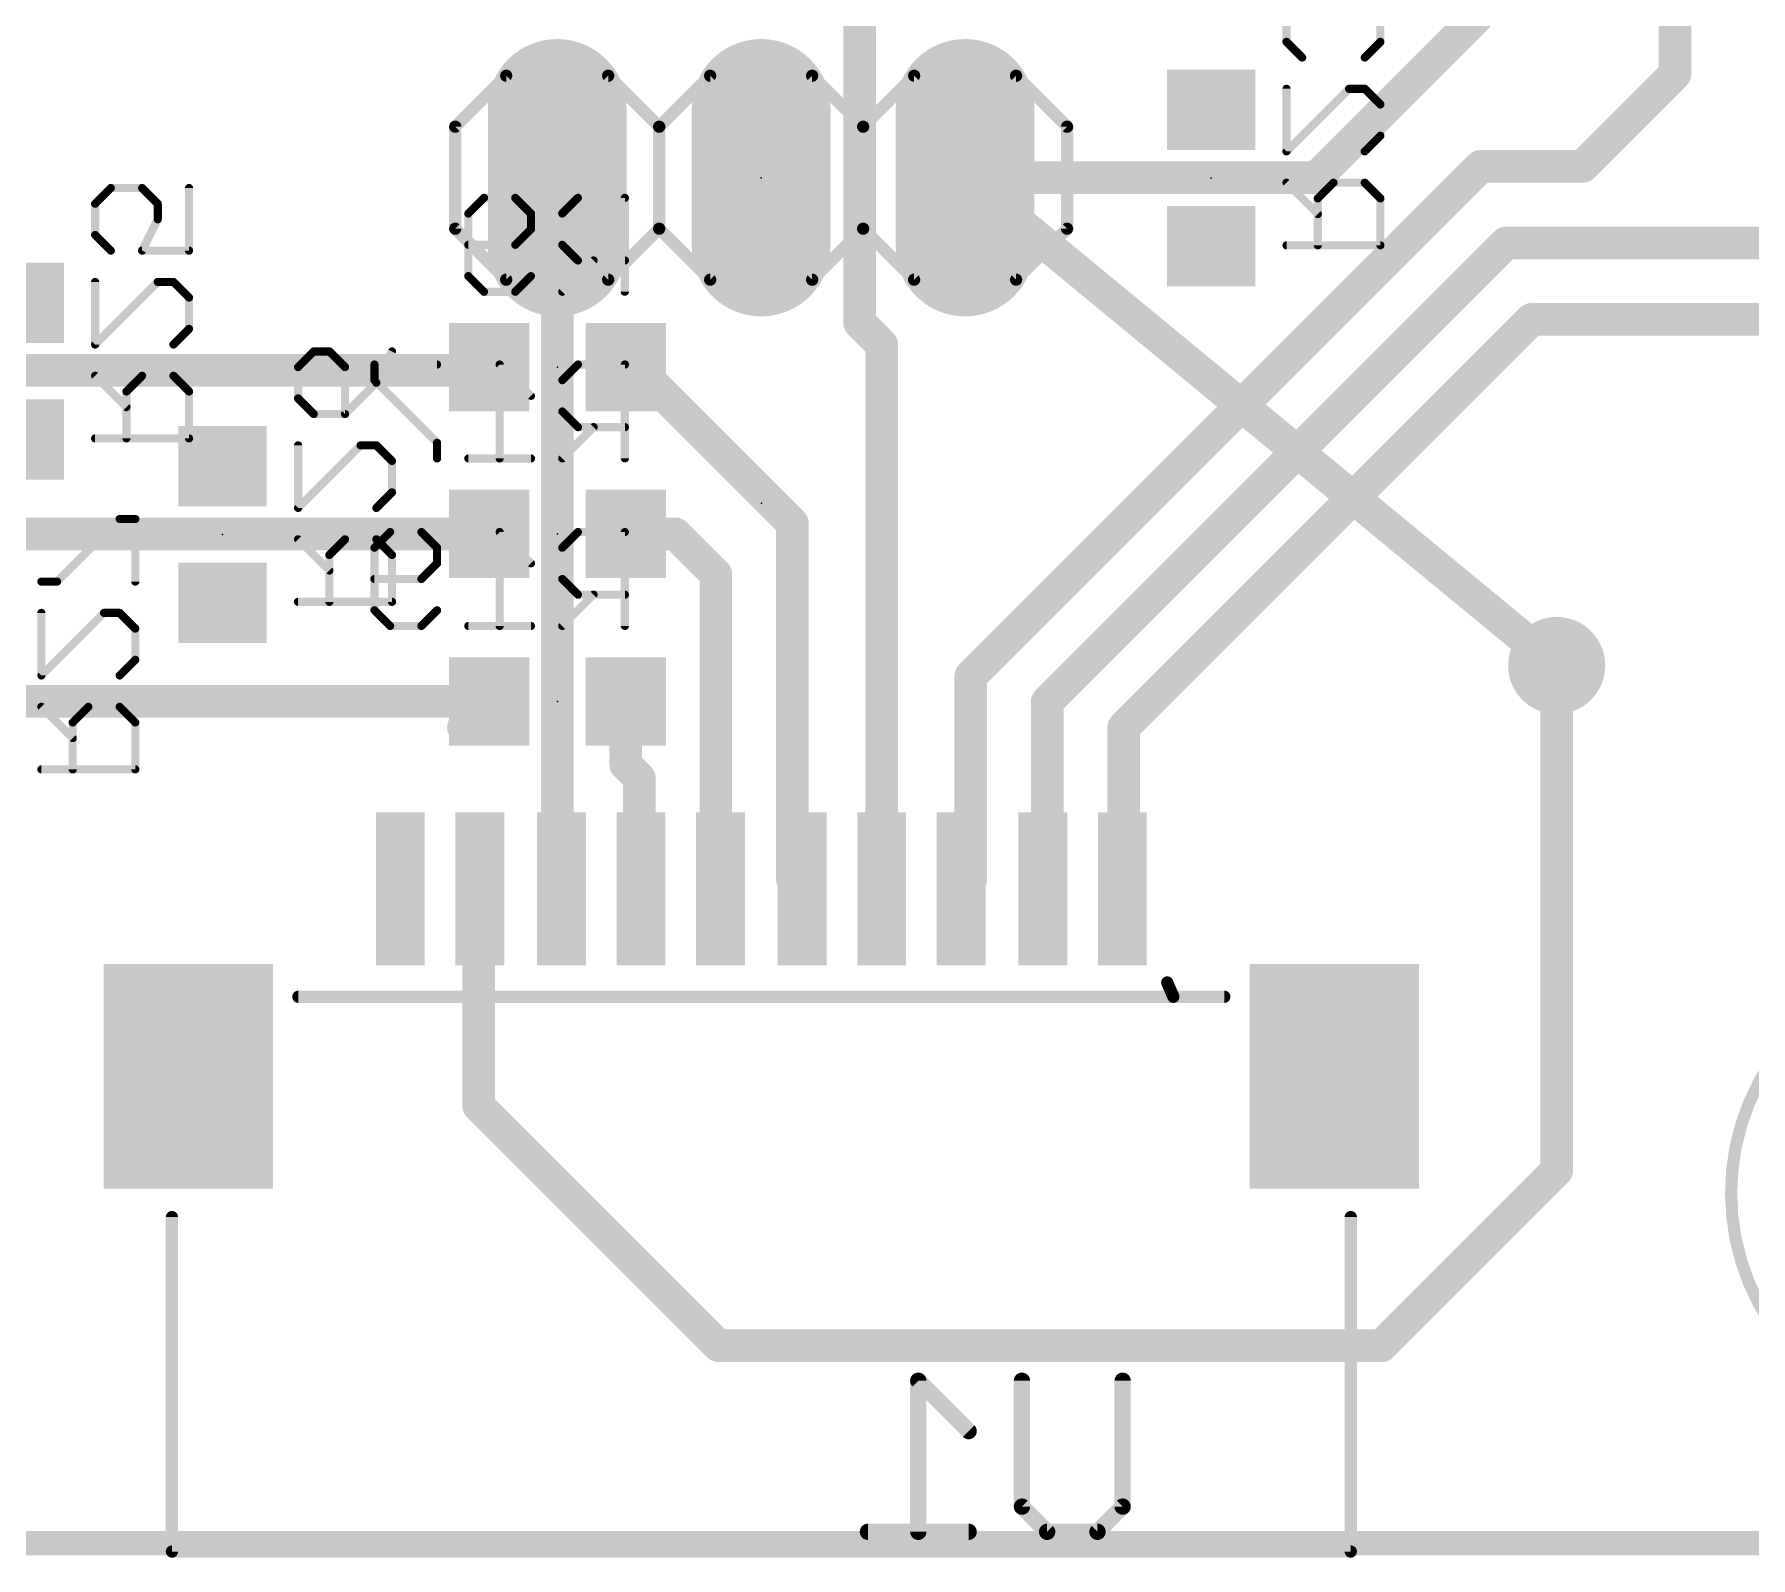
# Model space of a CAD drawing. Extents: x 220 to 372, y -1 to 71.
# Drawn here: x 286.79 to 308.16, y 40.46 to 59.43 of the extents above; entities that cross this region are included whole.
import ezdxf

# ---------------------------------------------------------------- set-up
doc = ezdxf.new("R2010")
doc.units = 0
for name, color, linetype in [('1', 22, 'CONTINUOUS'), ('16', 175, 'CONTINUOUS'), ('17', 82, 'CONTINUOUS'), ('18', 82, 'CONTINUOUS'), ('22', 253, 'CONTINUOUS'), ('24', 7, 'CONTINUOUS'), ('26', 253, 'CONTINUOUS'), ('29', 253, 'CONTINUOUS')]:
    doc.layers.add(name, color=color, linetype=linetype)

# ---------------------------------------------------------------- blocks, each defined once
blk = doc.blocks.new('LONGP100')
at = {"const_width": 1}
blk.add_lwpolyline([(-0.5, 0), (0.5, 0)], dxfattribs=at)
at = {"const_width": 0.5}
for points in [[(-0.5, 0.25, 1), (-0.5, -0.25)], [(0.5, -0.25, 1), (0.5, 0.25)]]:
    blk.add_lwpolyline(points, format="xyb", dxfattribs=at)
blk = doc.blocks.new('RECT')
blk.add_solid([(-0.5, -0.5), (0.5, -0.5), (-0.5, 0.5), (0.5, 0.5)])
blk = doc.blocks.new('ROUNDV')
at = {"const_width": 0.5}
blk.add_lwpolyline([(0, -0.25, 1), (0, 0.25, 1), (0, -0.25)], format="xyb", dxfattribs=at)

msp = doc.modelspace()

# ---------------------------------------------------------------- linework, layer by layer
at = {"layer": '1', "const_width": 0.4064}
msp.add_lwpolyline([(305.7469, 51.5693), (298.3795, 57.6437)], dxfattribs=at)
at = {"layer": '1', "const_width": 0.2032}
for points in [[(298.4442, 57.7221, 1), (298.3149, 57.5653)], [(305.6823, 51.4909, 1), (305.8116, 51.6477)]]:
    msp.add_lwpolyline(points, format="xyb", dxfattribs=at)
at = {"layer": '16'}
for points, const_width in [([(307.2208, 65.2805), (307.2208, 58.9358)], 0.4064), ([(297.0647, 55.8411), (297.0647, 59.8048)], 0.4064), ([(302.7537, 57.6437), (304.8, 59.69)], 0.4064), ([(307.2208, 58.9358), (306.07, 57.785)], 0.4064), ([(304.8, 57.785), (298.45, 51.435)], 0.4064), ([(306.07, 57.785), (304.8, 57.785)], 0.4064), ([(293.2996, 57.6437), (293.2996, 48.8431)], 0.4064), ([(298.3795, 57.6437), (302.7537, 57.6437)], 0.4064), ([(305.1175, 56.8325), (299.4025, 51.1175)], 0.4064), ([(310.515, 56.8325), (305.1175, 56.8325)], 0.4064), ([(297.3407, 55.565), (297.0647, 55.8411)], 0.4064), ([(305.435, 55.88), (300.355, 50.8)], 0.4064), ([(312.42, 55.88), (305.435, 55.88)], 0.4064), ([(297.3407, 48.7898), (297.3407, 55.565)], 0.4064), ([(285.2738, 55.245), (292.4152, 55.245)], 0.4064), ([(292.4152, 55.245), (292.4538, 55.2836)], 0.4064), ([(294.1538, 55.2836), (294.2839, 55.2836)], 0.4064), ([(294.2839, 55.2836), (296.2275, 53.34)], 0.4064), ([(292.3223, 53.34), (292.4541, 53.2082)], 0.4064), ([(296.2275, 53.34), (296.2275, 48.9123)], 0.4064), ([(284.6118, 53.2082), (292.4541, 53.2082)], 0.4064), ([(294.1541, 53.2082), (294.7718, 53.2082)], 0.4064), ([(294.7718, 53.2082), (295.275, 52.705)], 0.4064), ([(295.275, 52.705), (295.275, 48.8488)], 0.4064), ([(305.7469, 45.2795), (305.7469, 51.5693)], 0.4064), ([(298.45, 51.435), (298.45, 48.9085)], 0.4064), ([(283.8612, 51.1219), (292.4541, 51.1219)], 0.4064), ([(292.1322, 50.8), (292.4541, 51.1219)], 0.4064), ([(294.1541, 51.1219), (294.1541, 50.3334)], 0.4064), ([(299.4025, 51.1175), (299.4025, 48.845)], 0.4064), ([(300.355, 50.8), (300.355, 48.8069)], 0.4064), ([(294.1541, 50.3334), (294.3225, 50.165)], 0.4064), ([(294.3225, 50.165), (294.3225, 48.8107)], 0.4064), ([(292.3369, 48.7898), (292.3203, 48.7732)], 0.4064), ([(292.3203, 48.7732), (292.3203, 46.0873)], 0.4064), ([(293.2996, 48.8431), (293.3529, 48.7898)], 0.4064), ([(294.3225, 48.8107), (294.3435, 48.7898)], 0.4064), ([(295.275, 48.8488), (295.3341, 48.7898)], 0.4064), ([(296.2275, 48.9123), (296.3501, 48.7898)], 0.4064), ([(298.45, 48.9085), (298.3313, 48.7898)], 0.4064), ([(299.4025, 48.845), (299.3473, 48.7898)], 0.4064), ([(300.355, 48.8069), (300.3379, 48.7898)], 0.4064), ([(292.3203, 46.0873), (295.3105, 43.0971)], 0.4064), ([(303.5645, 43.0971), (305.7469, 45.2795)], 0.4064), ([(295.3105, 43.0971), (303.5645, 43.0971)], 0.4064), ([(345.44, 40.64), (246.38, 40.64)], 0.3048)]:
    msp.add_lwpolyline(points, dxfattribs=dict(at, const_width=const_width))
at = {"layer": '16', "const_width": 0.2032}
for points in [[(307.1192, 58.9358, 1), (307.3224, 58.9358)], [(307.2927, 58.864, 1), (307.149, 59.0077)], [(304.8, 57.8866, 1), (304.8, 57.6834)], [(304.8718, 57.7132, 1), (304.7282, 57.8568)], [(305.9982, 57.8568, 1), (306.1418, 57.7132)], [(306.07, 57.6834, 1), (306.07, 57.8866)], [(293.4012, 57.6437, 1), (293.1979, 57.6437)], [(298.3795, 57.7453, 1), (298.3795, 57.5421)], [(302.6819, 57.7156, 1), (302.8256, 57.5719)], [(302.7537, 57.5421, 1), (302.7537, 57.7453)], [(305.1175, 56.9341, 1), (305.1175, 56.7309)], [(305.1893, 56.7607, 1), (305.0457, 56.9043)], [(297.1365, 55.9129, 1), (296.9928, 55.7692)], [(305.435, 55.9816, 1), (305.435, 55.7784)], [(305.5068, 55.8082, 1), (305.3632, 55.9518)], [(296.9631, 55.8411, 1), (297.1663, 55.8411)], [(297.4423, 55.565, 1), (297.2391, 55.565)], [(297.2688, 55.4932, 1), (297.4125, 55.6369)], [(292.3434, 55.3168, 1), (292.487, 55.1732)], [(292.5257, 55.2118, 1), (292.382, 55.3555)], [(292.4152, 55.1434, 1), (292.4152, 55.3466)], [(294.1538, 55.3852, 1), (294.1538, 55.182)], [(294.3557, 55.3555, 1), (294.212, 55.2118)], [(294.2839, 55.182, 1), (294.2839, 55.3852)], [(292.3941, 53.4118, 1), (292.2504, 53.2682)], [(296.3291, 53.34, 1), (296.1259, 53.34)], [(296.1557, 53.2682, 1), (296.2993, 53.4118)], [(292.3823, 53.1363, 1), (292.526, 53.28)], [(292.4541, 53.1066, 1), (292.4541, 53.3098)], [(294.1541, 53.3098, 1), (294.1541, 53.1066)], [(294.8437, 53.28, 1), (294.7, 53.1363)], [(294.7718, 53.1066, 1), (294.7718, 53.3098)], [(295.3766, 52.705, 1), (295.1734, 52.705)], [(295.2032, 52.6332, 1), (295.3468, 52.7768)], [(305.8485, 51.5693, 1), (305.6453, 51.5693)], [(298.5516, 51.435, 1), (298.3484, 51.435)], [(298.3782, 51.5068, 1), (298.5218, 51.3632)], [(292.526, 51.0501, 1), (292.3823, 51.1937)], [(292.4541, 51.0203, 1), (292.4541, 51.2235)], [(294.2557, 51.1219, 1), (294.0525, 51.1219)], [(299.5041, 51.1175, 1), (299.3009, 51.1175)], [(299.3307, 51.1893, 1), (299.4743, 51.0457)], [(292.0604, 50.8718, 1), (292.2041, 50.7282)], [(300.4566, 50.8, 1), (300.2534, 50.8)], [(300.2832, 50.8718, 1), (300.4268, 50.7282)], [(294.226, 50.4052, 1), (294.0823, 50.2615)], [(294.0525, 50.3334, 1), (294.2557, 50.3334)], [(294.4241, 50.165, 1), (294.2209, 50.165)], [(294.2507, 50.0932, 1), (294.3943, 50.2368)], [(292.4219, 48.7732, 1), (292.2187, 48.7732)], [(292.4087, 48.7179, 1), (292.265, 48.8616)], [(293.3714, 48.9149, 1), (293.2277, 48.7713)], [(293.281, 48.7179, 1), (293.4247, 48.8616)], [(294.3943, 48.8826, 1), (294.2507, 48.7389)], [(294.2716, 48.7179, 1), (294.4153, 48.8616)], [(295.3468, 48.9207, 1), (295.2032, 48.777)], [(295.1734, 48.8488, 1), (295.3766, 48.8488)], [(295.2622, 48.7179, 1), (295.4059, 48.8616)], [(296.2993, 48.9842, 1), (296.1557, 48.8405)], [(296.1259, 48.9123, 1), (296.3291, 48.9123)], [(296.2782, 48.7179, 1), (296.4219, 48.8616)], [(298.2594, 48.8616, 1), (298.4031, 48.7179)], [(298.3484, 48.9085, 1), (298.5516, 48.9085)], [(298.5218, 48.8366, 1), (298.3782, 48.9803)], [(299.2754, 48.8616, 1), (299.4191, 48.7179)], [(299.4743, 48.7731, 1), (299.3307, 48.9168)], [(300.266, 48.8616, 1), (300.4097, 48.7179)], [(300.4268, 48.735, 1), (300.2832, 48.8787)], [(292.2484, 48.845, 1), (292.3921, 48.7013)], [(293.1979, 48.8431, 1), (293.4012, 48.8431)], [(294.2209, 48.8107, 1), (294.4241, 48.8107)], [(297.2391, 48.7898, 1), (297.4423, 48.7898)], [(299.3009, 48.845, 1), (299.5041, 48.845)], [(300.2534, 48.8069, 1), (300.4566, 48.8069)], [(292.3921, 46.1591, 1), (292.2484, 46.0154)], [(292.2187, 46.0873, 1), (292.4219, 46.0873)], [(305.6453, 45.2795, 1), (305.8485, 45.2795)], [(305.8188, 45.2076, 1), (305.6751, 45.3513)], [(295.3105, 43.1987, 1), (295.3105, 42.9955)], [(295.2387, 43.0252, 1), (295.3823, 43.1689)], [(303.4927, 43.1689, 1), (303.6363, 43.0252)], [(303.5645, 42.9955, 1), (303.5645, 43.1987)]]:
    msp.add_lwpolyline(points, format="xyb", dxfattribs=at)
at = {"layer": '22', "const_width": 0.1524}
for points in [[(292.6646, 58.9137), (292.0296, 58.2787)], [(293.9346, 58.9137), (292.6646, 58.9137)], [(294.5695, 58.2787), (293.9346, 58.9137)], [(295.2046, 58.9137), (294.5695, 58.2787)], [(296.4746, 58.9137), (295.2046, 58.9137)], [(297.1096, 58.2787), (296.4746, 58.9137)], [(297.7446, 58.9137), (297.1096, 58.2787)], [(299.0146, 58.9137), (297.7446, 58.9137)], [(299.0146, 58.9137), (299.6496, 58.2787)], [(292.0296, 58.2787), (292.0296, 57.0087)], [(294.5695, 58.2787), (294.5695, 57.0087)], [(297.1096, 58.2787), (297.1096, 57.0087)], [(299.6496, 58.2787), (299.6496, 57.0087)], [(292.0296, 57.0087), (292.6646, 56.3737)], [(293.9346, 56.3737), (294.5695, 57.0087)], [(294.5695, 57.0087), (295.2046, 56.3737)], [(296.4746, 56.3737), (297.1096, 57.0087)], [(297.1096, 57.0087), (297.7446, 56.3737)], [(299.6496, 57.0087), (299.0146, 56.3737)], [(292.6646, 56.3737), (293.9346, 56.3737)], [(295.2046, 56.3737), (296.4746, 56.3737)], [(297.7446, 56.3737), (299.0146, 56.3737)], [(300.9729, 47.4436), (300.8967, 47.6214)], [(290.0763, 47.4436), (301.6079, 47.4436)], [(288.5015, 40.5348), (288.5015, 44.7004)], [(303.1827, 44.7004), (303.1827, 40.5348)], [(303.1827, 40.5348), (288.5015, 40.5348)]]:
    msp.add_lwpolyline(points, dxfattribs=at)
at = {"layer": '22'}
for points, const_width in [([(292.6646, 58.9518, 1), (292.6646, 58.8756)], 0.0762), ([(292.6915, 58.8868, 1), (292.6376, 58.9407)], 0.0762), ([(293.9615, 58.9407, 1), (293.9076, 58.8868)], 0.0762), ([(293.9346, 58.8756, 1), (293.9346, 58.9518)], 0.0762), ([(295.2046, 58.9518, 1), (295.2046, 58.8756)], 0.0762), ([(295.2315, 58.8868, 1), (295.1776, 58.9407)], 0.0762), ([(296.5015, 58.9407, 1), (296.4476, 58.8868)], 0.0762), ([(296.4746, 58.8756, 1), (296.4746, 58.9518)], 0.0762), ([(297.7446, 58.9518, 1), (297.7446, 58.8756)], 0.0762), ([(297.7715, 58.8868, 1), (297.7176, 58.9407)], 0.0762), ([(299.0415, 58.9407, 1), (298.9876, 58.8868)], 0.0762), ([(299.0146, 58.8756, 1), (299.0146, 58.9518)], 0.0762), ([(292.0677, 58.2787, 1), (291.9915, 58.2787)], 0.0762), ([(294.6076, 58.2787, 1), (294.5315, 58.2787)], 0.0762), ([(297.1476, 58.2787, 1), (297.0715, 58.2787)], 0.0762), ([(299.6877, 58.2787, 1), (299.6115, 58.2787)], 0.0762), ([(292.0026, 58.3057, 1), (292.0565, 58.2518)], 0.0762), ([(294.5426, 58.3057, 1), (294.5965, 58.2518)], 0.0762), ([(294.5426, 58.2518, 1), (294.5965, 58.3057)], 0.0762), ([(297.0826, 58.3057, 1), (297.1365, 58.2518)], 0.0762), ([(297.0826, 58.2518, 1), (297.1365, 58.3057)], 0.0762), ([(299.6226, 58.2518, 1), (299.6765, 58.3057)], 0.0762), ([(292.0565, 57.0357, 1), (292.0026, 56.9818)], 0.0762), ([(294.5965, 57.0357, 1), (294.5426, 56.9818)], 0.0762), ([(294.5965, 56.9818, 1), (294.5426, 57.0357)], 0.0762), ([(297.1365, 57.0357, 1), (297.0826, 56.9818)], 0.0762), ([(297.1365, 56.9818, 1), (297.0826, 57.0357)], 0.0762), ([(299.6765, 56.9818, 1), (299.6226, 57.0357)], 0.0762), ([(291.9915, 57.0087, 1), (292.0677, 57.0087)], 0.0762), ([(294.5315, 57.0087, 1), (294.6076, 57.0087)], 0.0762), ([(297.0715, 57.0087, 1), (297.1476, 57.0087)], 0.0762), ([(299.6115, 57.0087, 1), (299.6877, 57.0087)], 0.0762), ([(292.6646, 56.4118, 1), (292.6646, 56.3356)], 0.0762), ([(292.6376, 56.3468, 1), (292.6915, 56.4007)], 0.0762), ([(293.9076, 56.4007, 1), (293.9615, 56.3468)], 0.0762), ([(293.9346, 56.3356, 1), (293.9346, 56.4118)], 0.0762), ([(295.2046, 56.4118, 1), (295.2046, 56.3356)], 0.0762), ([(295.1776, 56.3468, 1), (295.2315, 56.4007)], 0.0762), ([(296.4476, 56.4007, 1), (296.5015, 56.3468)], 0.0762), ([(296.4746, 56.3356, 1), (296.4746, 56.4118)], 0.0762), ([(297.7446, 56.4118, 1), (297.7446, 56.3356)], 0.0762), ([(297.7176, 56.3468, 1), (297.7715, 56.4007)], 0.0762), ([(298.9876, 56.4007, 1), (299.0415, 56.3468)], 0.0762), ([(299.0146, 56.3356, 1), (299.0146, 56.4118)], 0.0762), ([(310.84, 42.079, 1), (310.84, 47.921, 1), (310.84, 42.079)], 0.1524), ([(300.9317, 47.6364, 1), (300.8617, 47.6064)], 0.0762), ([(290.0763, 47.4817, 1), (290.0763, 47.4055)], 0.0762), ([(300.9379, 47.4286, 1), (301.0079, 47.4586)], 0.0762), ([(301.6079, 47.4055, 1), (301.6079, 47.4817)], 0.0762), ([(288.5396, 44.7004, 1), (288.4634, 44.7004)], 0.0762), ([(303.2208, 44.7004, 1), (303.1446, 44.7004)], 0.0762), ([(288.5015, 40.5729, 1), (288.5015, 40.4967)], 0.0762), ([(288.4634, 40.5348, 1), (288.5396, 40.5348)], 0.0762), ([(303.1446, 40.5348, 1), (303.2208, 40.5348)], 0.0762), ([(303.1827, 40.4967, 1), (303.1827, 40.5729)], 0.0762)]:
    msp.add_lwpolyline(points, format="xyb", dxfattribs=dict(at, const_width=const_width))
at = {"layer": '24'}
for p in [(295.8396, 57.6437), (301.4424, 57.64), (293.3038, 55.2836), (295.8421, 53.5904), (289.1329, 53.2), (293.3041, 53.2082), (293.3041, 51.1219)]:
    msp.add_point(p, dxfattribs=at)
at = {"layer": '26'}
for points, const_width in [([(302.3822, 59.7253), (302.3822, 59.3355)], 0.1016), ([(303.5516, 59.3355), (303.5516, 59.7253)], 0.1016), ([(302.3822, 59.3355), (302.5771, 59.1406)], 0.1016), ([(303.3567, 59.1406), (303.5516, 59.3355)], 0.1016), ([(302.3822, 58.7508), (302.3822, 57.9712)], 0.1016), ([(302.3822, 57.9712), (303.1618, 58.7508)], 0.1016), ([(303.1618, 58.7508), (303.3567, 58.7508)], 0.1016), ([(303.3567, 58.7508), (303.5516, 58.5559)], 0.1016), ([(303.5516, 58.5559), (303.5516, 58.1661)], 0.1016), ([(303.5516, 58.1661), (303.3567, 57.9712)], 0.1016), ([(287.7403, 57.5155), (287.5454, 57.3206)], 0.1016), ([(288.1301, 57.5155), (287.7403, 57.5155)], 0.1016), ([(288.325, 57.3206), (288.1301, 57.5155)], 0.1016), ([(288.7148, 57.5155), (288.7148, 56.7359)], 0.1016), ([(302.772, 57.1916), (302.3822, 57.5814)], 0.1016), ([(302.9669, 57.5814), (302.772, 57.3865)], 0.1016), ([(303.3567, 57.5814), (302.9669, 57.5814)], 0.1016), ([(303.5516, 57.3865), (303.3567, 57.5814)], 0.1016), ([(287.5454, 57.3206), (287.5454, 56.9308)], 0.1016), ([(288.325, 57.1257), (288.325, 57.3206)], 0.1016), ([(292.193, 57.1979), (292.3879, 57.3928)], 0.1016), ([(292.3879, 57.3928), (292.7777, 57.3928)], 0.1016), ([(292.7777, 57.3928), (292.9726, 57.1979)], 0.1016), ([(293.5573, 57.3928), (293.3624, 57.1979)], 0.1016), ([(294.142, 57.3928), (293.5573, 57.3928)], 0.1016), ([(294.142, 56.2234), (294.142, 57.3928)], 0.1016), ([(302.772, 57.3865), (302.772, 56.8018)], 0.1016), ([(303.5516, 56.8018), (303.5516, 57.3865)], 0.1016), ([(288.1301, 56.7359), (288.325, 57.1257)], 0.1016), ([(292.193, 56.4183), (292.193, 57.1979)], 0.1016), ([(292.9726, 57.1979), (292.9726, 57.003)], 0.1016), ([(293.3624, 57.1979), (293.3624, 56.8081)], 0.1016), ([(287.5454, 56.9308), (287.7403, 56.7359)], 0.1016), ([(292.7777, 56.8081), (292.193, 56.8081)], 0.1016), ([(292.9726, 57.003), (292.7777, 56.8081)], 0.1016), ([(293.3624, 56.8081), (293.5573, 56.6132)], 0.1016), ([(288.7148, 56.7359), (288.1301, 56.7359)], 0.1016), ([(293.7522, 56.6132), (293.3624, 56.2234)], 0.1016), ([(293.5573, 56.6132), (294.142, 56.6132)], 0.1016), ([(302.3822, 56.8018), (303.5516, 56.8018)], 0.1016), ([(292.3879, 56.2234), (292.193, 56.4183)], 0.1016), ([(292.9726, 56.4183), (292.7777, 56.2234)], 0.1016), ([(287.5454, 56.3461), (287.5454, 55.5665)], 0.1016), ([(287.5454, 55.5665), (288.325, 56.3461)], 0.1016), ([(288.325, 56.3461), (288.5199, 56.3461)], 0.1016), ([(288.5199, 56.3461), (288.7148, 56.1512)], 0.1016), ([(292.7777, 56.2234), (292.3879, 56.2234)], 0.1016), ([(288.7148, 56.1512), (288.7148, 55.7614)], 0.1016), ([(288.7148, 55.7614), (288.5199, 55.5665)], 0.1016), ([(290.0727, 55.2853), (290.2676, 55.4802)], 0.1016), ([(290.2676, 55.4802), (290.4625, 55.4802)], 0.1016), ([(290.4625, 55.4802), (290.6574, 55.2853)], 0.1016), ([(291.8035, 55.3174), (291.0239, 55.3174)], 0.1016), ([(291.0239, 55.3174), (291.0239, 55.1225)], 0.1016), ([(291.2421, 55.4802), (291.0472, 55.0904)], 0.1016), ([(292.9729, 54.9276), (292.5831, 55.3174)], 0.1016), ([(292.5831, 55.3174), (292.5831, 54.148)], 0.1016), ([(293.5576, 55.3174), (293.3627, 55.1225)], 0.1016), ([(294.1423, 55.3174), (293.5576, 55.3174)], 0.1016), ([(294.1423, 54.148), (294.1423, 55.3174)], 0.1016), ([(287.9352, 54.7869), (287.5454, 55.1767)], 0.1016), ([(288.1301, 55.1767), (287.9352, 54.9818)], 0.1016), ([(288.5199, 55.1767), (288.1301, 55.1767)], 0.1016), ([(288.7148, 54.9818), (288.5199, 55.1767)], 0.1016), ([(290.0727, 54.8955), (290.0727, 55.2853)], 0.1016), ([(290.6574, 55.2853), (290.6574, 54.7006)], 0.1016), ([(291.0239, 55.1225), (291.8035, 54.3429)], 0.1016), ([(293.3627, 55.1225), (293.3627, 54.7327)], 0.1016), ([(287.9352, 54.9818), (287.9352, 54.3971)], 0.1016), ([(288.7148, 54.3971), (288.7148, 54.9818)], 0.1016), ([(290.2676, 54.7006), (290.0727, 54.8955)], 0.1016), ([(291.0472, 55.0904), (290.6574, 54.7006)], 0.1016), ([(290.6574, 54.7006), (290.2676, 54.7006)], 0.1016), ([(293.3627, 54.7327), (293.5576, 54.5378)], 0.1016), ([(293.7525, 54.5378), (293.3627, 54.148)], 0.1016), ([(293.5576, 54.5378), (294.1423, 54.5378)], 0.1016), ([(287.5454, 54.3971), (288.7148, 54.3971)], 0.1016), ([(290.0727, 54.3108), (290.0727, 53.5312)], 0.1016), ([(290.0727, 53.5312), (290.8523, 54.3108)], 0.1016), ([(290.8523, 54.3108), (291.0472, 54.3108)], 0.1016), ([(291.0472, 54.3108), (291.2421, 54.1159)], 0.1016), ([(291.8035, 54.3429), (291.8035, 54.148)], 0.1016), ([(291.2421, 54.1159), (291.2421, 53.7261)], 0.1016), ([(292.9729, 54.148), (292.1933, 54.148)], 0.1016), ([(291.2421, 53.7261), (291.0472, 53.5312)], 0.1016), ([(287.8504, 53.3938), (287.0708, 52.6142)], 0.1016), ([(288.0453, 53.3938), (287.8504, 53.3938)], 0.1016), ([(288.0453, 52.6142), (288.0453, 53.3938)], 0.1016), ([(291.0239, 53.0362), (291.2188, 53.2311)], 0.1016), ([(291.2188, 53.2311), (291.6086, 53.2311)], 0.1016), ([(291.6086, 53.2311), (291.8035, 53.0362)], 0.1016), ([(292.9729, 52.8413), (292.5831, 53.2311)], 0.1016), ([(292.5831, 53.2311), (292.5831, 52.0617)], 0.1016), ([(293.5576, 53.2311), (293.3627, 53.0362)], 0.1016), ([(294.1423, 53.2311), (293.5576, 53.2311)], 0.1016), ([(294.1423, 52.0617), (294.1423, 53.2311)], 0.1016), ([(290.4625, 52.7516), (290.0727, 53.1414)], 0.1016), ([(290.6574, 53.1414), (290.4625, 52.9465)], 0.1016), ([(291.0472, 53.1414), (290.6574, 53.1414)], 0.1016), ([(291.0239, 52.2566), (291.0239, 53.0362)], 0.1016), ([(291.2421, 52.9465), (291.0472, 53.1414)], 0.1016), ([(291.8035, 53.0362), (291.8035, 52.8413)], 0.1016), ([(293.3627, 53.0362), (293.3627, 52.6464)], 0.1016), ([(290.4625, 52.9465), (290.4625, 52.3618)], 0.1016), ([(291.2421, 52.3618), (291.2421, 52.9465)], 0.1016), ([(291.8035, 52.8413), (291.6086, 52.6464)], 0.1016), ([(287.0708, 52.6142), (286.8759, 52.6142)], 0.1016), ([(291.6086, 52.6464), (291.0239, 52.6464)], 0.1016), ([(293.3627, 52.6464), (293.5576, 52.4515)], 0.1016), ([(290.0727, 52.3618), (291.2421, 52.3618)], 0.1016), ([(293.7525, 52.4515), (293.3627, 52.0617)], 0.1016), ([(293.5576, 52.4515), (294.1423, 52.4515)], 0.1016), ([(286.8759, 52.2244), (286.8759, 51.4448)], 0.1016), ([(286.8759, 51.4448), (287.6555, 52.2244)], 0.1016), ([(287.6555, 52.2244), (287.8504, 52.2244)], 0.1016), ([(287.8504, 52.2244), (288.0453, 52.0295)], 0.1016), ([(291.2188, 52.0617), (291.0239, 52.2566)], 0.1016), ([(291.8035, 52.2566), (291.6086, 52.0617)], 0.1016), ([(288.0453, 52.0295), (288.0453, 51.6397)], 0.1016), ([(291.6086, 52.0617), (291.2188, 52.0617)], 0.1016), ([(292.9729, 52.0617), (292.1933, 52.0617)], 0.1016), ([(288.0453, 51.6397), (287.8504, 51.4448)], 0.1016), ([(287.2657, 50.6652), (286.8759, 51.055)], 0.1016), ([(287.4606, 51.055), (287.2657, 50.8601)], 0.1016), ([(287.8504, 51.055), (287.4606, 51.055)], 0.1016), ([(288.0453, 50.8601), (287.8504, 51.055)], 0.1016), ([(287.2657, 50.8601), (287.2657, 50.2754)], 0.1016), ([(288.0453, 50.2754), (288.0453, 50.8601)], 0.1016), ([(286.8759, 50.2754), (288.0453, 50.2754)], 0.1016), ([(298.4237, 42.0348), (297.7967, 42.6619)], 0.2032), ([(297.7967, 42.6619), (297.7967, 40.7807)], 0.2032), ([(299.0874, 41.0942), (299.0874, 42.6619)], 0.2032), ([(300.3416, 42.6619), (300.3416, 41.0942)], 0.2032), ([(299.4009, 40.7807), (299.0874, 41.0942)], 0.2032), ([(300.3416, 41.0942), (300.028, 40.7807)], 0.2032), ([(298.4237, 40.7807), (297.1696, 40.7807)], 0.2032), ([(300.028, 40.7807), (299.4009, 40.7807)], 0.2032)]:
    msp.add_lwpolyline(points, dxfattribs=dict(at, const_width=const_width))
for points, const_width in [([(302.4001, 59.3534, 1), (302.3642, 59.3175)], 0.0508), ([(302.3568, 59.3355, 1), (302.4076, 59.3355)], 0.0508), ([(303.5262, 59.3355, 1), (303.577, 59.3355)], 0.0508), ([(303.5695, 59.3175, 1), (303.5336, 59.3534)], 0.0508), ([(302.5591, 59.1226, 1), (302.595, 59.1586)], 0.0508), ([(303.3387, 59.1586, 1), (303.3746, 59.1226)], 0.0508), ([(302.4076, 58.7508, 1), (302.3568, 58.7508)], 0.0508), ([(303.1618, 58.7762, 1), (303.1618, 58.7254)], 0.0508), ([(303.1797, 58.7328, 1), (303.1438, 58.7688)], 0.0508), ([(303.3746, 58.7688, 1), (303.3387, 58.7328)], 0.0508), ([(303.3567, 58.7254, 1), (303.3567, 58.7762)], 0.0508), ([(303.577, 58.5559, 1), (303.5262, 58.5559)], 0.0508), ([(303.5336, 58.5379, 1), (303.5695, 58.5739)], 0.0508), ([(303.5262, 58.1661, 1), (303.577, 58.1661)], 0.0508), ([(303.5695, 58.1481, 1), (303.5336, 58.1841)], 0.0508), ([(302.3642, 57.9892, 1), (302.4001, 57.9532)], 0.0508), ([(302.3568, 57.9712, 1), (302.4076, 57.9712)], 0.0508), ([(303.3387, 57.9892, 1), (303.3746, 57.9532)], 0.0508), ([(287.7403, 57.5409, 1), (287.7403, 57.4901)], 0.0508), ([(287.7582, 57.4975, 1), (287.7223, 57.5334)], 0.0508), ([(288.148, 57.5334, 1), (288.1121, 57.4975)], 0.0508), ([(288.1301, 57.4901, 1), (288.1301, 57.5409)], 0.0508), ([(288.7402, 57.5155, 1), (288.6894, 57.5155)], 0.0508), ([(302.4001, 57.5994, 1), (302.3642, 57.5634)], 0.0508), ([(302.9669, 57.6068, 1), (302.9669, 57.556)], 0.0508), ([(302.9848, 57.5634, 1), (302.9489, 57.5994)], 0.0508), ([(303.3746, 57.5994, 1), (303.3387, 57.5634)], 0.0508), ([(303.3567, 57.556, 1), (303.3567, 57.6068)], 0.0508), ([(287.5708, 57.3206, 1), (287.52, 57.3206)], 0.0508), ([(287.5274, 57.3385, 1), (287.5633, 57.3026)], 0.0508), ([(288.3504, 57.3206, 1), (288.2996, 57.3206)], 0.0508), ([(288.307, 57.3026, 1), (288.3429, 57.3385)], 0.0508), ([(292.3879, 57.4182, 1), (292.3879, 57.3674)], 0.0508), ([(292.4059, 57.3748, 1), (292.37, 57.4108)], 0.0508), ([(292.7957, 57.4108, 1), (292.7598, 57.3748)], 0.0508), ([(292.7777, 57.3674, 1), (292.7777, 57.4182)], 0.0508), ([(293.5573, 57.4182, 1), (293.5573, 57.3674)], 0.0508), ([(293.5753, 57.3748, 1), (293.5394, 57.4108)], 0.0508), ([(294.1674, 57.3928, 1), (294.1166, 57.3928)], 0.0508), ([(294.142, 57.3674, 1), (294.142, 57.4182)], 0.0508), ([(302.754, 57.4045, 1), (302.7899, 57.3685)], 0.0508), ([(302.7974, 57.3865, 1), (302.7466, 57.3865)], 0.0508), ([(303.577, 57.3865, 1), (303.5262, 57.3865)], 0.0508), ([(303.5336, 57.3685, 1), (303.5695, 57.4045)], 0.0508), ([(288.2996, 57.1257, 1), (288.3504, 57.1257)], 0.0508), ([(288.3477, 57.1143, 1), (288.3023, 57.137)], 0.0508), ([(292.2184, 57.1979, 1), (292.1676, 57.1979)], 0.0508), ([(292.1751, 57.2159, 1), (292.211, 57.1799)], 0.0508), ([(292.998, 57.1979, 1), (292.9472, 57.1979)], 0.0508), ([(292.9547, 57.1799, 1), (292.9906, 57.2159)], 0.0508), ([(293.3878, 57.1979, 1), (293.337, 57.1979)], 0.0508), ([(293.3445, 57.2159, 1), (293.3804, 57.1799)], 0.0508), ([(302.754, 57.1736, 1), (302.7899, 57.2096)], 0.0508), ([(287.5633, 56.9487, 1), (287.5274, 56.9128)], 0.0508), ([(287.52, 56.9308, 1), (287.5708, 56.9308)], 0.0508), ([(292.193, 56.8335, 1), (292.193, 56.7827)], 0.0508), ([(292.7777, 56.7827, 1), (292.7777, 56.8335)], 0.0508), ([(292.9472, 57.003, 1), (292.998, 57.003)], 0.0508), ([(292.9906, 56.985, 1), (292.9547, 57.021)], 0.0508), ([(293.3804, 56.8261, 1), (293.3445, 56.7901)], 0.0508), ([(287.7223, 56.7179, 1), (287.7582, 56.7538)], 0.0508), ([(288.1301, 56.7613, 1), (288.1301, 56.7105)], 0.0508), ([(288.1074, 56.7472, 1), (288.1528, 56.7245)], 0.0508), ([(288.6894, 56.7359, 1), (288.7402, 56.7359)], 0.0508), ([(288.7148, 56.7105, 1), (288.7148, 56.7613)], 0.0508), ([(292.7598, 56.8261, 1), (292.7957, 56.7901)], 0.0508), ([(293.337, 56.8081, 1), (293.3878, 56.8081)], 0.0508), ([(293.5573, 56.6386, 1), (293.5573, 56.5878)], 0.0508), ([(293.5394, 56.5952, 1), (293.5753, 56.6312)], 0.0508), ([(293.7702, 56.5952, 1), (293.7343, 56.6312)], 0.0508), ([(294.142, 56.5878, 1), (294.142, 56.6386)], 0.0508), ([(302.3822, 56.8272, 1), (302.3822, 56.7764)], 0.0508), ([(302.7466, 56.8018, 1), (302.7974, 56.8018)], 0.0508), ([(303.5262, 56.8018, 1), (303.577, 56.8018)], 0.0508), ([(303.5516, 56.7764, 1), (303.5516, 56.8272)], 0.0508), ([(292.211, 56.4363, 1), (292.1751, 56.4003)], 0.0508), ([(292.1676, 56.4183, 1), (292.2184, 56.4183)], 0.0508), ([(292.9906, 56.4003, 1), (292.9547, 56.4363)], 0.0508), ([(287.5708, 56.3461, 1), (287.52, 56.3461)], 0.0508), ([(288.325, 56.3715, 1), (288.325, 56.3207)], 0.0508), ([(288.3429, 56.3281, 1), (288.307, 56.364)], 0.0508), ([(288.5378, 56.364, 1), (288.5019, 56.3281)], 0.0508), ([(288.5199, 56.3207, 1), (288.5199, 56.3715)], 0.0508), ([(292.3879, 56.2488, 1), (292.3879, 56.198)], 0.0508), ([(292.37, 56.2055, 1), (292.4059, 56.2414)], 0.0508), ([(292.7598, 56.2414, 1), (292.7957, 56.2055)], 0.0508), ([(292.7777, 56.198, 1), (292.7777, 56.2488)], 0.0508), ([(293.3445, 56.2414, 1), (293.3804, 56.2055)], 0.0508), ([(294.1166, 56.2234, 1), (294.1674, 56.2234)], 0.0508), ([(288.7402, 56.1512, 1), (288.6894, 56.1512)], 0.0508), ([(288.6968, 56.1332, 1), (288.7327, 56.1691)], 0.0508), ([(288.7327, 55.7434, 1), (288.6968, 55.7793)], 0.0508), ([(287.5274, 55.5844, 1), (287.5633, 55.5485)], 0.0508), ([(287.52, 55.5665, 1), (287.5708, 55.5665)], 0.0508), ([(288.5019, 55.5844, 1), (288.5378, 55.5485)], 0.0508), ([(288.6894, 55.7614, 1), (288.7402, 55.7614)], 0.0508), ([(290.2676, 55.5056, 1), (290.2676, 55.4548)], 0.0508), ([(290.2856, 55.4622, 1), (290.2497, 55.4982)], 0.0508), ([(290.4805, 55.4982, 1), (290.4446, 55.4622)], 0.0508), ([(290.4625, 55.4548, 1), (290.4625, 55.5056)], 0.0508), ([(291.0239, 55.3428, 1), (291.0239, 55.292)], 0.0508), ([(291.0493, 55.3174, 1), (290.9985, 55.3174)], 0.0508), ([(291.2649, 55.4688, 1), (291.2194, 55.4916)], 0.0508), ([(291.8035, 55.292, 1), (291.8035, 55.3428)], 0.0508), ([(292.6085, 55.3174, 1), (292.5577, 55.3174)], 0.0508), ([(292.6011, 55.3353, 1), (292.5652, 55.2994)], 0.0508), ([(293.5576, 55.3428, 1), (293.5576, 55.292)], 0.0508), ([(293.5756, 55.2994, 1), (293.5397, 55.3353)], 0.0508), ([(294.1677, 55.3174, 1), (294.1169, 55.3174)], 0.0508), ([(294.1423, 55.292, 1), (294.1423, 55.3428)], 0.0508), ([(287.5633, 55.1946, 1), (287.5274, 55.1587)], 0.0508), ([(288.1301, 55.2021, 1), (288.1301, 55.1513)], 0.0508), ([(288.148, 55.1587, 1), (288.1121, 55.1946)], 0.0508), ([(288.5378, 55.1946, 1), (288.5019, 55.1587)], 0.0508), ([(288.5199, 55.1513, 1), (288.5199, 55.2021)], 0.0508), ([(290.0981, 55.2853, 1), (290.0473, 55.2853)], 0.0508), ([(290.0548, 55.3033, 1), (290.0907, 55.2673)], 0.0508), ([(290.6828, 55.2853, 1), (290.632, 55.2853)], 0.0508), ([(290.6395, 55.2673, 1), (290.6754, 55.3033)], 0.0508), ([(290.9985, 55.1225, 1), (291.0493, 55.1225)], 0.0508), ([(291.0419, 55.1404, 1), (291.006, 55.1045)], 0.0508), ([(293.3881, 55.1225, 1), (293.3373, 55.1225)], 0.0508), ([(293.3448, 55.1404, 1), (293.3807, 55.1045)], 0.0508), ([(287.9606, 54.9818, 1), (287.9098, 54.9818)], 0.0508), ([(287.9172, 54.9997, 1), (287.9531, 54.9638)], 0.0508), ([(288.7402, 54.9818, 1), (288.6894, 54.9818)], 0.0508), ([(288.6968, 54.9638, 1), (288.7327, 54.9997)], 0.0508), ([(290.0907, 54.9135, 1), (290.0548, 54.8775)], 0.0508), ([(291.0245, 55.1018, 1), (291.07, 55.079)], 0.0508), ([(291.0652, 55.0724, 1), (291.0293, 55.1084)], 0.0508), ([(292.955, 54.9096, 1), (292.9909, 54.9455)], 0.0508), ([(287.9172, 54.7689, 1), (287.9531, 54.8048)], 0.0508), ([(290.0473, 54.8955, 1), (290.0981, 54.8955)], 0.0508), ([(290.2676, 54.726, 1), (290.2676, 54.6752)], 0.0508), ([(290.2497, 54.6826, 1), (290.2856, 54.7186)], 0.0508), ([(290.6395, 54.7186, 1), (290.6754, 54.6826)], 0.0508), ([(290.632, 54.7006, 1), (290.6828, 54.7006)], 0.0508), ([(290.6574, 54.6752, 1), (290.6574, 54.726)], 0.0508), ([(293.3373, 54.7327, 1), (293.3881, 54.7327)], 0.0508), ([(293.3807, 54.7506, 1), (293.3448, 54.7147)], 0.0508), ([(293.5576, 54.5632, 1), (293.5576, 54.5124)], 0.0508), ([(293.5397, 54.5198, 1), (293.5756, 54.5557)], 0.0508), ([(293.7705, 54.5198, 1), (293.7346, 54.5557)], 0.0508), ([(294.1423, 54.5124, 1), (294.1423, 54.5632)], 0.0508), ([(287.5454, 54.4225, 1), (287.5454, 54.3717)], 0.0508), ([(287.9098, 54.3971, 1), (287.9606, 54.3971)], 0.0508), ([(288.6894, 54.3971, 1), (288.7402, 54.3971)], 0.0508), ([(288.7148, 54.3717, 1), (288.7148, 54.4225)], 0.0508), ([(290.0981, 54.3108, 1), (290.0473, 54.3108)], 0.0508), ([(290.8523, 54.3362, 1), (290.8523, 54.2854)], 0.0508), ([(290.8703, 54.2928, 1), (290.8344, 54.3288)], 0.0508), ([(291.0652, 54.3288, 1), (291.0293, 54.2928)], 0.0508), ([(291.0472, 54.2854, 1), (291.0472, 54.3362)], 0.0508), ([(291.8289, 54.3429, 1), (291.7781, 54.3429)], 0.0508), ([(291.7856, 54.3249, 1), (291.8215, 54.3608)], 0.0508), ([(291.2675, 54.1159, 1), (291.2167, 54.1159)], 0.0508), ([(291.2242, 54.0979, 1), (291.2601, 54.1339)], 0.0508), ([(291.7781, 54.148, 1), (291.8289, 54.148)], 0.0508), ([(292.1933, 54.1734, 1), (292.1933, 54.1226)], 0.0508), ([(292.5577, 54.148, 1), (292.6085, 54.148)], 0.0508), ([(292.9729, 54.1226, 1), (292.9729, 54.1734)], 0.0508), ([(293.3448, 54.1659, 1), (293.3807, 54.13)], 0.0508), ([(294.1169, 54.148, 1), (294.1677, 54.148)], 0.0508), ([(291.2167, 53.7261, 1), (291.2675, 53.7261)], 0.0508), ([(291.2601, 53.7081, 1), (291.2242, 53.7441)], 0.0508), ([(287.8504, 53.4192, 1), (287.8504, 53.3684)], 0.0508), ([(287.8684, 53.3758, 1), (287.8325, 53.4117)], 0.0508), ([(288.0707, 53.3938, 1), (288.0199, 53.3938)], 0.0508), ([(288.0453, 53.3684, 1), (288.0453, 53.4192)], 0.0508), ([(290.0548, 53.5492, 1), (290.0907, 53.5132)], 0.0508), ([(290.0473, 53.5312, 1), (290.0981, 53.5312)], 0.0508), ([(291.0293, 53.5492, 1), (291.0652, 53.5132)], 0.0508), ([(291.2188, 53.2565, 1), (291.2188, 53.2057)], 0.0508), ([(291.2368, 53.2131, 1), (291.2009, 53.2491)], 0.0508), ([(291.6266, 53.2491, 1), (291.5907, 53.2131)], 0.0508), ([(291.6086, 53.2057, 1), (291.6086, 53.2565)], 0.0508), ([(292.6011, 53.2491, 1), (292.5652, 53.2131)], 0.0508), ([(292.6085, 53.2311, 1), (292.5577, 53.2311)], 0.0508), ([(293.5576, 53.2565, 1), (293.5576, 53.2057)], 0.0508), ([(293.5756, 53.2131, 1), (293.5397, 53.2491)], 0.0508), ([(294.1677, 53.2311, 1), (294.1169, 53.2311)], 0.0508), ([(294.1423, 53.2057, 1), (294.1423, 53.2565)], 0.0508), ([(290.0907, 53.1594, 1), (290.0548, 53.1234)], 0.0508), ([(290.6574, 53.1668, 1), (290.6574, 53.116)], 0.0508), ([(290.6754, 53.1234, 1), (290.6395, 53.1594)], 0.0508), ([(291.0493, 53.0362, 1), (290.9985, 53.0362)], 0.0508), ([(291.006, 53.0542, 1), (291.0419, 53.0182)], 0.0508), ([(291.0652, 53.1594, 1), (291.0293, 53.1234)], 0.0508), ([(291.0472, 53.116, 1), (291.0472, 53.1668)], 0.0508), ([(291.8289, 53.0362, 1), (291.7781, 53.0362)], 0.0508), ([(291.7856, 53.0182, 1), (291.8215, 53.0542)], 0.0508), ([(293.3881, 53.0362, 1), (293.3373, 53.0362)], 0.0508), ([(293.3448, 53.0542, 1), (293.3807, 53.0182)], 0.0508), ([(290.4879, 52.9465, 1), (290.4371, 52.9465)], 0.0508), ([(290.4446, 52.9645, 1), (290.4805, 52.9285)], 0.0508), ([(291.2675, 52.9465, 1), (291.2167, 52.9465)], 0.0508), ([(291.2242, 52.9285, 1), (291.2601, 52.9645)], 0.0508), ([(291.7781, 52.8413, 1), (291.8289, 52.8413)], 0.0508), ([(291.8215, 52.8233, 1), (291.7856, 52.8593)], 0.0508), ([(292.955, 52.8233, 1), (292.9909, 52.8593)], 0.0508), ([(286.8759, 52.6396, 1), (286.8759, 52.5888)], 0.0508), ([(287.0529, 52.6321, 1), (287.0888, 52.5962)], 0.0508), ([(287.0708, 52.5888, 1), (287.0708, 52.6396)], 0.0508), ([(288.0199, 52.6142, 1), (288.0707, 52.6142)], 0.0508), ([(290.4446, 52.7336, 1), (290.4805, 52.7696)], 0.0508), ([(291.0239, 52.6718, 1), (291.0239, 52.621)], 0.0508), ([(291.5907, 52.6644, 1), (291.6266, 52.6284)], 0.0508), ([(291.6086, 52.621, 1), (291.6086, 52.6718)], 0.0508), ([(293.3807, 52.6644, 1), (293.3448, 52.6284)], 0.0508), ([(293.3373, 52.6464, 1), (293.3881, 52.6464)], 0.0508), ([(290.0727, 52.3872, 1), (290.0727, 52.3364)], 0.0508), ([(290.4371, 52.3618, 1), (290.4879, 52.3618)], 0.0508), ([(291.2167, 52.3618, 1), (291.2675, 52.3618)], 0.0508), ([(291.2421, 52.3364, 1), (291.2421, 52.3872)], 0.0508), ([(293.5576, 52.4769, 1), (293.5576, 52.4261)], 0.0508), ([(293.5397, 52.4335, 1), (293.5756, 52.4695)], 0.0508), ([(293.7705, 52.4335, 1), (293.7346, 52.4695)], 0.0508), ([(294.1423, 52.4261, 1), (294.1423, 52.4769)], 0.0508), ([(286.9013, 52.2244, 1), (286.8505, 52.2244)], 0.0508), ([(287.6555, 52.2498, 1), (287.6555, 52.199)], 0.0508), ([(287.6735, 52.2064, 1), (287.6376, 52.2423)], 0.0508), ([(287.8684, 52.2423, 1), (287.8325, 52.2064)], 0.0508), ([(287.8504, 52.199, 1), (287.8504, 52.2498)], 0.0508), ([(291.0419, 52.2746, 1), (291.006, 52.2386)], 0.0508), ([(290.9985, 52.2566, 1), (291.0493, 52.2566)], 0.0508), ([(291.8215, 52.2386, 1), (291.7856, 52.2746)], 0.0508), ([(288.0707, 52.0295, 1), (288.0199, 52.0295)], 0.0508), ([(288.0274, 52.0115, 1), (288.0633, 52.0474)], 0.0508), ([(291.2188, 52.0871, 1), (291.2188, 52.0363)], 0.0508), ([(291.2009, 52.0437, 1), (291.2368, 52.0797)], 0.0508), ([(291.5907, 52.0797, 1), (291.6266, 52.0437)], 0.0508), ([(291.6086, 52.0363, 1), (291.6086, 52.0871)], 0.0508), ([(292.1933, 52.0871, 1), (292.1933, 52.0363)], 0.0508), ([(292.5577, 52.0617, 1), (292.6085, 52.0617)], 0.0508), ([(292.9729, 52.0363, 1), (292.9729, 52.0871)], 0.0508), ([(293.3448, 52.0797, 1), (293.3807, 52.0437)], 0.0508), ([(294.1169, 52.0617, 1), (294.1677, 52.0617)], 0.0508), ([(288.0199, 51.6397, 1), (288.0707, 51.6397)], 0.0508), ([(288.0633, 51.6217, 1), (288.0274, 51.6576)], 0.0508), ([(286.8505, 51.4448, 1), (286.9013, 51.4448)], 0.0508), ([(286.858, 51.4627, 1), (286.8939, 51.4268)], 0.0508), ([(287.8325, 51.4627, 1), (287.8684, 51.4268)], 0.0508), ([(286.8939, 51.0729, 1), (286.858, 51.037)], 0.0508), ([(287.4606, 51.0804, 1), (287.4606, 51.0296)], 0.0508), ([(287.4786, 51.037, 1), (287.4427, 51.0729)], 0.0508), ([(287.8684, 51.0729, 1), (287.8325, 51.037)], 0.0508), ([(287.8504, 51.0296, 1), (287.8504, 51.0804)], 0.0508), ([(287.2911, 50.8601, 1), (287.2403, 50.8601)], 0.0508), ([(287.2478, 50.878, 1), (287.2837, 50.8421)], 0.0508), ([(288.0707, 50.8601, 1), (288.0199, 50.8601)], 0.0508), ([(288.0274, 50.8421, 1), (288.0633, 50.878)], 0.0508), ([(287.2478, 50.6472, 1), (287.2837, 50.6831)], 0.0508), ([(286.8759, 50.3008, 1), (286.8759, 50.25)], 0.0508), ([(287.2403, 50.2754, 1), (287.2911, 50.2754)], 0.0508), ([(288.0199, 50.2754, 1), (288.0707, 50.2754)], 0.0508), ([(288.0453, 50.25, 1), (288.0453, 50.3008)], 0.0508), ([(297.8326, 42.6978, 1), (297.7607, 42.626)], 0.1016), ([(297.8475, 42.6619, 1), (297.7459, 42.6619)], 0.1016), ([(299.1382, 42.6619, 1), (299.0366, 42.6619)], 0.1016), ([(300.3924, 42.6619, 1), (300.2908, 42.6619)], 0.1016), ([(298.3878, 41.9989, 1), (298.4597, 42.0708)], 0.1016), ([(299.1233, 41.1302, 1), (299.0515, 41.0583)], 0.1016), ([(299.0366, 41.0942, 1), (299.1382, 41.0942)], 0.1016), ([(300.2908, 41.0942, 1), (300.3924, 41.0942)], 0.1016), ([(300.3775, 41.0583, 1), (300.3056, 41.1302)], 0.1016), ([(297.1696, 40.8315, 1), (297.1696, 40.7299)], 0.1016), ([(297.7459, 40.7807, 1), (297.8475, 40.7807)], 0.1016), ([(298.4237, 40.7299, 1), (298.4237, 40.8315)], 0.1016), ([(299.4009, 40.8315, 1), (299.4009, 40.7299)], 0.1016), ([(299.365, 40.7448, 1), (299.4369, 40.8166)], 0.1016), ([(299.9921, 40.8166, 1), (300.0639, 40.7448)], 0.1016), ([(300.028, 40.7299, 1), (300.028, 40.8315)], 0.1016)]:
    msp.add_lwpolyline(points, format="xyb", dxfattribs=dict(at, const_width=const_width))

# ---------------------------------------------------------------- block references
at = {"layer": '16', "yscale": 1.1}
for p, rotation in [((301.4424, 58.49), 90), ((301.4424, 56.79), 90), ((286.6056, 56.0853), 90), ((292.4538, 55.2836), 180), ((294.1538, 55.2836), 180), ((286.6056, 54.3853), 90), ((289.1329, 54.05), 90), ((292.4541, 53.2082), 180), ((294.1541, 53.2082), 180), ((289.1329, 52.35), 90), ((292.4541, 51.1219), 180), ((294.1541, 51.1219), 180)]:
    msp.add_blockref('RECT', p, dxfattribs=dict(at, rotation=rotation))
at = {"layer": '16', "xscale": 1.905, "yscale": 0.6096, "rotation": 90}
for p in [(291.3463, 48.7898), (292.3369, 48.7898), (293.3529, 48.7898), (294.3435, 48.7898), (295.3341, 48.7898), (296.3501, 48.7898), (297.3407, 48.7898), (298.3313, 48.7898), (299.3473, 48.7898), (300.3379, 48.7898)]:
    msp.add_blockref('RECT', p, dxfattribs=at)
at = {"layer": '16', "xscale": 2.1082, "yscale": 2.794}
for p in [(288.7047, 46.453), (302.9795, 46.453)]:
    msp.add_blockref('RECT', p, dxfattribs=at)
at = {"layer": '17', "xscale": 1.524, "yscale": 1.524, "rotation": 90}
for p in [(293.2996, 57.6437), (293.2996, 57.6437), (295.8396, 57.6437), (295.8396, 57.6437), (298.3795, 57.6437), (298.3795, 57.6437)]:
    msp.add_blockref('LONGP100', p, dxfattribs=at)
at = {"layer": '18', "xscale": 1.0064, "yscale": 1.0064}
msp.add_blockref('ROUNDV', (305.7469, 51.5693), dxfattribs=at)
msp.add_blockref('ROUNDV', (305.7469, 51.5693), dxfattribs=at)
at = {"layer": '29', "xscale": 1.7272, "yscale": 1.7272, "rotation": 90}
for p in [(293.2996, 57.6437), (295.8396, 57.6437), (298.3795, 57.6437)]:
    msp.add_blockref('LONGP100', p, dxfattribs=at)
at = {"layer": '29', "xscale": 1.2096, "yscale": 1.2096}
msp.add_blockref('ROUNDV', (305.7469, 51.5693), dxfattribs=at)

doc.saveas('drawing.dxf')
